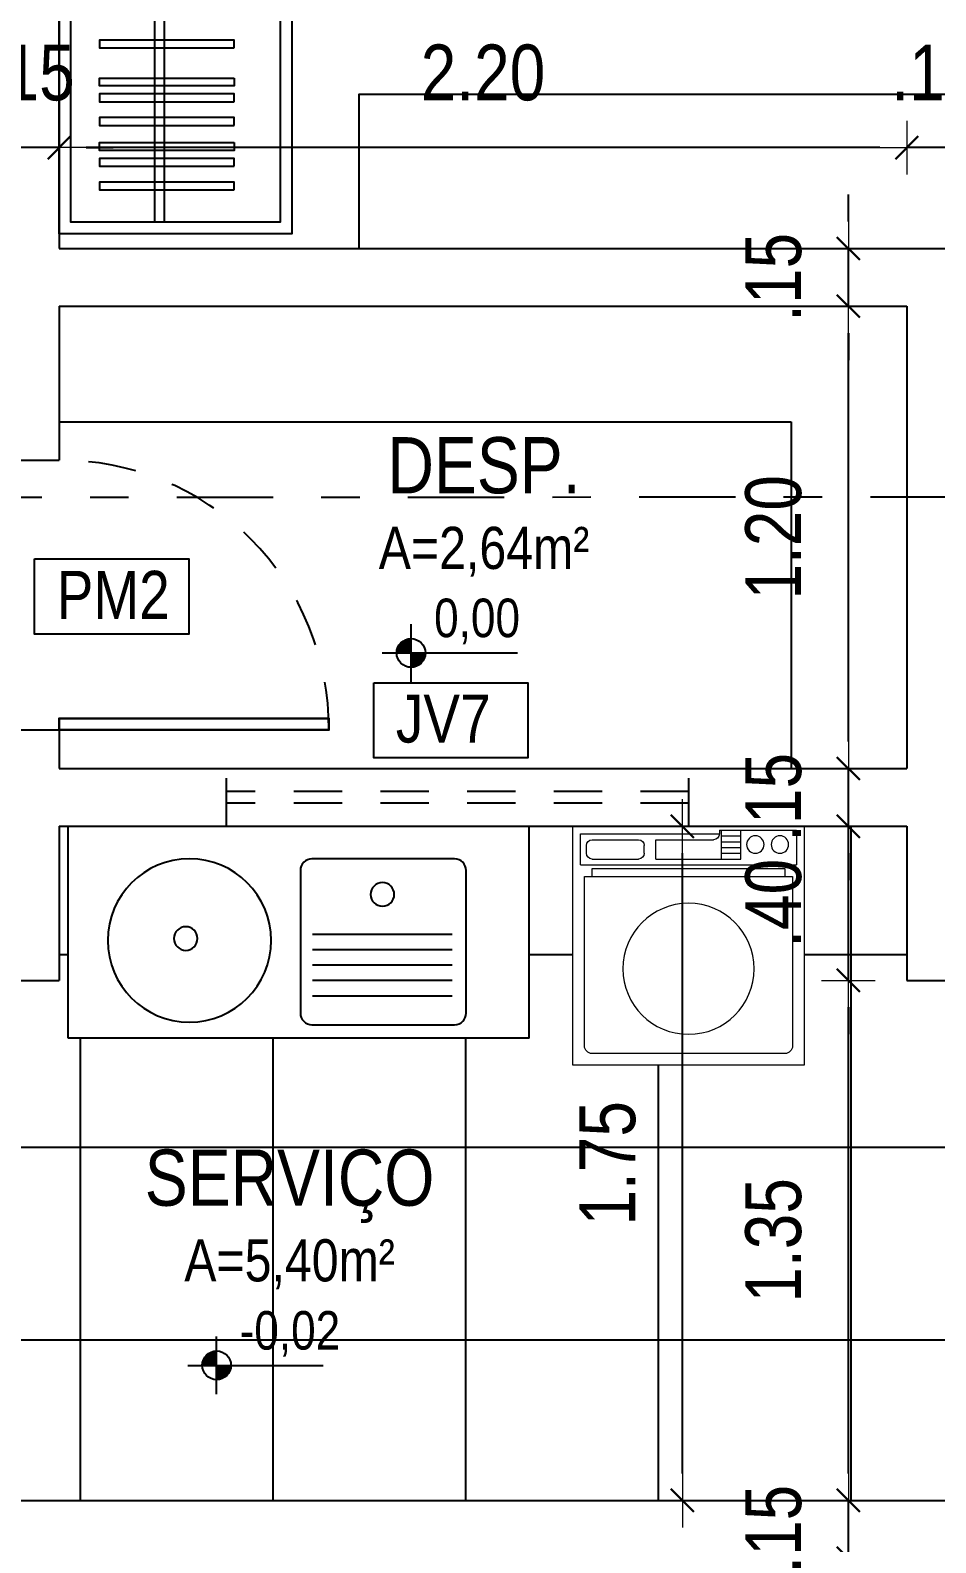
# Model space of a CAD drawing. Header units: millimetres. Extents: x 2718 to 3327, y 272 to 594.
# Drawn here: x 3074.655 to 3077.005, y 421.999 to 425.925 of the extents above; entities that cross this region are included whole.
import ezdxf
from ezdxf.enums import TextEntityAlignment as Align

# ---------------------------------------------------------------- set-up
doc = ezdxf.new("R2010")
doc.units = ezdxf.units.MM
doc.header["$MEASUREMENT"] = 0
doc.linetypes.add('DASHDOT2', pattern=[0.5, 0.25, -0.125, 0, -0.125])
doc.linetypes.add('HIDDEN2', pattern=[0.1875, 0.125, -0.0625])
doc.layers.get('0').update_dxf_attribs({"linetype": 'CONTINUOUS'})
doc.layers.get('DEFPOINTS').update_dxf_attribs({"linetype": 'CONTINUOUS'})
for name, color, linetype in [('003', 3, 'CONTINUOUS'), ('COTA', 7, 'CONTINUOUS'), ('COTAS', 3, 'CONTINUOUS'), ('COTAS01', 7, 'CONTINUOUS'), ('E-txt-g', 3, 'CONTINUOUS'), ('ESPECIFICAÇÃO02', 7, 'CONTINUOUS'), ('LAYER1', 7, 'CONTINUOUS')]:
    doc.layers.add(name, color=color, linetype=linetype)
for name, color, linetype, lineweight in [('E-Lay-9', 9, 'CONTINUOUS', 9), ('E-Pen-C', 4, 'CONTINUOUS', 15), ('E-Pen-G', 3, 'CONTINUOUS', 30), ('E-Txt-W', 7, 'CONTINUOUS', 20)]:
    doc.layers.add(name, color=color, linetype=linetype, lineweight=lineweight)
doc.styles.add('F2', font='ARIALN.TTF')
doc.styles.add('REG60', font='romans.shx', dxfattribs={"width": 0.8, "height": 0.15})
doc.styles.add('REG80', font='romans.shx', dxfattribs={"width": 0.8, "height": 0.2})
doc.dimstyles.new('DIMENSION-1', dxfattribs={"dimtxt": 0.145, "dimasz": 0.07, "dimexe": 1, "dimexo": 0, "dimgap": 0.12, "dimtad": 1, "dimzin": 7, "dimdsep": 46, "dimtxsty": 'F2', "dimblk1": 'TRACO', "dimblk2": 'TRACO', "dimsah": 1, "dimcen": 1, "dimse1": 1, "dimse2": 1, "dimclrd": 4, "dimclre": 256, "dimclrt": 4, "dimadec": 8, "dimazin": 0, "dimtfac": 1, "dimtix": 1, "dimtmove": 2, "dimatfit": 3, "dimldrblk": 'TRACO', "dimfxl": 1, "dimtolj": 1, "dimtzin": 0, "dimarcsym": 0})
pattern_1 = [(90, (1504.2853, 394.5255), (-0.5, 1e-16), []), (180, (1504.2853, 394.5255), (-1e-16, -0.5), [])]

# ---------------------------------------------------------------- blocks, each defined once
blk = doc.blocks.new('TRACO')
at = {"layer": 'E-Pen-C'}
for p, q in [((0, 1), (0, -1)), ((-1, 0), (1, 0))]:
    blk.add_line(p, q, dxfattribs=at)
at = {"layer": 'E-Pen-G'}
blk.add_line((-0.424, -0.424), (0.424, 0.424), dxfattribs=at)
blk = doc.blocks.new('*D391')
at = {"layer": 'COTA', "color": 4, "linetype": 'Continuous', "lineweight": -2, "transparency": 16777216}
for p, q in [((3076.8599, 421.5472), (3076.7899, 421.5472)), ((3077.0799, 421.5472), (3076.9299, 421.5472)), ((3077.1499, 421.5472), (3077.2199, 421.5472))]:
    blk.add_line(p, q, dxfattribs=at)
at = {"layer": 'DEFPOINTS', "color": 0, "linetype": 'Continuous', "transparency": 16777216}
for p in [(3076.9299, 423.6089, -1.8296), (3077.0799, 423.6089, -1.8296), (3076.9299, 421.5472)]:
    blk.add_point(p, dxfattribs=at)
at = {"layer": 'COTA', "color": 4, "linetype": 'Continuous', "lineweight": -2, "transparency": 16777216, "xscale": 0.07, "yscale": 0.07, "zscale": 0.07}
blk.add_blockref('TRACO', (3076.9299, 421.5472), dxfattribs=at)
at = {"layer": 'COTA', "color": 4, "linetype": 'Continuous', "lineweight": -2, "transparency": 16777216, "xscale": 0.07, "yscale": 0.07, "zscale": 0.07, "rotation": 180}
blk.add_blockref('TRACO', (3077.0799, 421.5472), dxfattribs=at)
at = {"layer": 'COTA', "color": 4, "linetype": 'Continuous', "transparency": 16777216, "insert": (3077.0049, 421.7412), "char_height": 0.145, "attachment_point": 5, "style": 'F2'}
blk.add_mtext('\\A1;.15', dxfattribs=at)
blk = doc.blocks.new('*D392')
at = {"layer": 'COTA', "color": 4, "linetype": 'Continuous', "lineweight": -2, "transparency": 16777216}
blk.add_line((3076.8599, 421.5472), (3074.7999, 421.5472), dxfattribs=at)
at = {"layer": 'DEFPOINTS', "color": 0, "linetype": 'Continuous', "transparency": 16777216}
for p in [(3076.9299, 423.6089, -1.8296), (3074.7299, 423.4589, -1.8296), (3074.7299, 421.5472)]:
    blk.add_point(p, dxfattribs=at)
at = {"layer": 'COTA', "color": 4, "linetype": 'Continuous', "lineweight": -2, "transparency": 16777216, "xscale": 0.07, "yscale": 0.07, "zscale": 0.07, "rotation": 180}
blk.add_blockref('TRACO', (3074.7299, 421.5472), dxfattribs=at)
at = {"layer": 'COTA', "color": 4, "linetype": 'Continuous', "lineweight": -2, "transparency": 16777216, "xscale": 0.07, "yscale": 0.07, "zscale": 0.07}
blk.add_blockref('TRACO', (3076.9299, 421.5472), dxfattribs=at)
at = {"layer": 'COTA', "color": 4, "linetype": 'Continuous', "transparency": 16777216, "insert": (3075.8299, 421.7412), "char_height": 0.145, "attachment_point": 5, "style": 'F2'}
blk.add_mtext('\\A1;2.20', dxfattribs=at)
blk = doc.blocks.new('*D393')
at = {"layer": 'COTA', "color": 4, "linetype": 'Continuous', "lineweight": -2, "transparency": 16777216}
for p, q in [((3074.5099, 421.5472), (3074.4399, 421.5472)), ((3074.7299, 421.5472), (3074.5799, 421.5472)), ((3074.7999, 421.5472), (3074.8699, 421.5472))]:
    blk.add_line(p, q, dxfattribs=at)
at = {"layer": 'DEFPOINTS', "color": 0, "linetype": 'Continuous', "transparency": 16777216}
for p in [(3074.5799, 423.4589, -1.8296), (3074.7299, 423.4589, -1.8296), (3074.5799, 421.5472)]:
    blk.add_point(p, dxfattribs=at)
at = {"layer": 'COTA', "color": 4, "linetype": 'Continuous', "lineweight": -2, "transparency": 16777216, "xscale": 0.07, "yscale": 0.07, "zscale": 0.07}
blk.add_blockref('TRACO', (3074.5799, 421.5472), dxfattribs=at)
at = {"layer": 'COTA', "color": 4, "linetype": 'Continuous', "lineweight": -2, "transparency": 16777216, "xscale": 0.07, "yscale": 0.07, "zscale": 0.07, "rotation": 180}
blk.add_blockref('TRACO', (3074.7299, 421.5472), dxfattribs=at)
at = {"layer": 'COTA', "color": 4, "linetype": 'Continuous', "transparency": 16777216, "insert": (3074.6549, 421.7412), "char_height": 0.145, "attachment_point": 5, "style": 'F2'}
blk.add_mtext('\\A1;.15', dxfattribs=at)
blk = doc.blocks.new('TXT-AMB75')
at = {"layer": 'E-txt-g', "style": 'REG80', "width": 0.8, "flags": 8}
blk.add_attdef('TXT', text='', height=0.2, dxfattribs=at).set_placement((0.0055, 0.2964), align=Align.CENTER)
at = {"layer": 'E-Txt-W', "style": 'REG60', "width": 0.8, "flags": 8}
blk.add_attdef('TXT', text='', height=0.15, dxfattribs=at).set_placement((0.0055, 0.0271), align=Align.CENTER)
blk = doc.blocks.new('NV')
at = {"color": 4, "linetype": 'ByBlock', "ltscale": 0.5}
for p, q in [((-1.4143, -0.1421), (-1.4143, 0.1067)), ((-1.5387, -0.0177), (-0.9535, -0.0177))]:
    blk.add_line(p, q, dxfattribs=at)
at = {"color": 4, "ltscale": 2.5}
blk.add_circle((-1.4143, -0.0177), 0.0622, dxfattribs=at)
at = {"color": 4}
for points in [[(-1.4143, -0.0177), (-1.4583, 0.0263), (-1.4765, -0.0177), (-1.4717, 0.0061)], [(-1.4143, -0.0177), (-1.4143, 0.0445), (-1.4583, 0.0263), (-1.4381, 0.0398)], [(-1.4143, -0.0177), (-1.3521, -0.0177), (-1.3703, -0.0617), (-1.3568, -0.0415)], [(-1.4143, -0.0177), (-1.3703, -0.0617), (-1.4143, -0.0799), (-1.3905, -0.0752)]]:
    blk.add_solid(points, dxfattribs=at)
at = {"layer": 'E-Txt-W', "color": 4, "ltscale": 2.5, "style": 'F2'}
blk.add_attdef('COTAPISO', (-1.3058, 0.0735), '', height=0.15, dxfattribs=at)
blk = doc.blocks.new('A$C656368A0')
at = {"layer": 'COTAS01', "color": 8}
for p, q in [((0, 1.1964), (0, 0)), ((0, 1.1964), (0.5505, 1.1964)), ((0.1097, 0.997), (0.1097, 0.6345)), ((0.1497, 0.997), (0.1497, 0.6345)), ((0.1897, 0.997), (0.1897, 0.6345)), ((0.2298, 0.997), (0.2298, 0.6345)), ((0.2698, 0.997), (0.2698, 0.6345)), ((0, 0), (0.5505, 0))]:
    blk.add_line(p, q, dxfattribs=at)
for centre in [(0.3736, 0.8158), (0.2591, 0.3053)]:
    blk.add_circle(centre, 0.0307, dxfattribs=at)
at = {"layer": 'ESPECIFICAÇÃO02', "color": 8}
blk.add_lwpolyline([(0.4658, 0.6329, -0.414214), (0.4357, 0.6029), (0.0655, 0.6029, -0.414214), (0.0354, 0.6329), (0.0354, 1.0032, -0.414214), (0.0655, 1.0332), (0.4357, 1.0332, -0.414214), (0.4658, 1.0032)], format="xyb", close=True, dxfattribs=at)
blk.add_circle((0.2541, 0.3149), 0.212, dxfattribs=at)
blk = doc.blocks.new('Maquina de Lavar')
at = {"layer": 'E-Lay-9', "color": 8}
for p, q in [((0.3, 0), (-0.3, 0)), ((-0.3, 0), (-0.3, -0.62)), ((-0.08, -0.01), (-0.28, -0.01)), ((-0.28, -0.01), (-0.28, -0.1)), ((-0.1357, -0.085), (-0.1357, -0.01)), ((-0.0857, -0.025), (-0.1357, -0.025)), ((-0.0857, -0.085), (-0.0857, -0.01)), ((-0.08, -0.01), (-0.08, -0.02)), ((0.28, -0.02), (-0.08, -0.02)), ((0.085, -0.035), (-0.065, -0.035)), ((0.085, -0.085), (0.085, -0.035)), ((0.25, -0.035), (0.13, -0.035)), ((0.28, -0.1), (0.28, -0.02)), ((0.3, -0.62), (0.3, 0)), ((-0.0857, -0.04), (-0.1357, -0.04)), ((-0.0857, -0.055), (-0.1357, -0.055)), ((-0.0857, -0.07), (-0.1357, -0.07)), ((0.115, -0.07), (0.115, -0.05)), ((0.265, -0.07), (0.265, -0.05)), ((0.28, -0.1), (-0.28, -0.1)), ((0.25, -0.11), (-0.25, -0.11)), ((-0.25, -0.11), (-0.25, -0.13)), ((0.085, -0.085), (-0.1357, -0.085)), ((0.25, -0.085), (0.13, -0.085)), ((0.25, -0.13), (0.25, -0.11)), ((0.27, -0.13), (-0.27, -0.13)), ((-0.27, -0.13), (-0.27, -0.57)), ((0.27, -0.57), (0.27, -0.13)), ((-0.3, -0.62), (0.3, -0.62)), ((-0.25, -0.59), (0.25, -0.59))]:
    blk.add_line(p, q, dxfattribs=at)
for centre, radius in [((-0.2372, -0.0475), 0.0227), ((-0.1735, -0.0475), 0.0227), ((0, -0.37), 0.1701)]:
    blk.add_circle(centre, radius, dxfattribs=at)
for centre, radius, start, end in [((-0.065, -0.02), 0.015, 180, 270), ((0.13, -0.05), 0.015, 90, 180), ((0.25, -0.05), 0.015, 360, 90), ((0.13, -0.07), 0.015, 180, 270), ((0.25, -0.07), 0.015, 270, 360), ((-0.25, -0.57), 0.02, 180, 270), ((0.25, -0.57), 0.02, 270, 360)]:
    blk.add_arc(centre, radius, start, end, dxfattribs=at)
blk = doc.blocks.new('*D430')
at = {"layer": 'COTA', "color": 4, "linetype": 'Continuous', "lineweight": -2, "transparency": 16777216}
for p, q in [((3076.7781, 422.1789), (3076.7781, 422.2489)), ((3076.7781, 421.9589), (3076.7781, 422.1089)), ((3076.7781, 421.8889), (3076.7781, 421.8189))]:
    blk.add_line(p, q, dxfattribs=at)
at = {"layer": 'DEFPOINTS', "color": 0, "linetype": 'Continuous', "transparency": 16777216}
for p in [(3076.7781, 422.1089, -1.8296), (3076.7781, 422.1089), (3076.7781, 421.9589, -1.8296)]:
    blk.add_point(p, dxfattribs=at)
at = {"layer": 'COTA', "color": 4, "linetype": 'Continuous', "lineweight": -2, "transparency": 16777216, "xscale": 0.07, "yscale": 0.07, "zscale": 0.07}
for p, rotation in [((3076.7781, 422.1089), 270), ((3076.7781, 421.9589), 90)]:
    blk.add_blockref('TRACO', p, dxfattribs=dict(at, rotation=rotation))
at = {"layer": 'COTA', "color": 4, "linetype": 'Continuous', "transparency": 16777216, "insert": (3076.584, 422.0339), "char_height": 0.145, "attachment_point": 5, "rotation": 90, "style": 'F2'}
blk.add_mtext('\\A1;.15', dxfattribs=at)
blk = doc.blocks.new('*D431')
at = {"layer": 'COTA', "color": 4, "linetype": 'Continuous', "lineweight": -2, "transparency": 16777216}
blk.add_line((3076.7781, 422.1789), (3076.7781, 423.3889), dxfattribs=at)
at = {"layer": 'DEFPOINTS', "color": 0, "linetype": 'Continuous', "transparency": 16777216}
for p in [(3076.7781, 423.4589), (3076.9299, 423.4589, -1.8296), (3076.7781, 422.1089, -1.8296)]:
    blk.add_point(p, dxfattribs=at)
at = {"layer": 'COTA', "color": 4, "linetype": 'Continuous', "lineweight": -2, "transparency": 16777216, "xscale": 0.07, "yscale": 0.07, "zscale": 0.07}
for p, rotation in [((3076.7781, 423.4589), 90), ((3076.7781, 422.1089), 270)]:
    blk.add_blockref('TRACO', p, dxfattribs=dict(at, rotation=rotation))
at = {"layer": 'COTA', "color": 4, "linetype": 'Continuous', "transparency": 16777216, "insert": (3076.584, 422.7839), "char_height": 0.145, "attachment_point": 5, "rotation": 90, "style": 'F2'}
blk.add_mtext('\\A1;1.35', dxfattribs=at)
blk = doc.blocks.new('*D432')
at = {"layer": 'COTA', "color": 4, "linetype": 'Continuous', "lineweight": -2, "transparency": 16777216}
for p, q in [((3076.7781, 423.9289), (3076.7781, 423.9989)), ((3076.7781, 423.4589), (3076.7781, 423.8589)), ((3076.7781, 423.3889), (3076.7781, 423.3189))]:
    blk.add_line(p, q, dxfattribs=at)
at = {"layer": 'DEFPOINTS', "color": 0, "linetype": 'Continuous', "transparency": 16777216}
for p in [(3076.7781, 423.8589), (3076.9299, 423.8589, -1.8296), (3076.9299, 423.4589, -1.8296)]:
    blk.add_point(p, dxfattribs=at)
at = {"layer": 'COTA', "color": 4, "linetype": 'Continuous', "lineweight": -2, "transparency": 16777216, "xscale": 0.07, "yscale": 0.07, "zscale": 0.07}
for p, rotation in [((3076.7781, 423.8589), 270), ((3076.7781, 423.4589), 90)]:
    blk.add_blockref('TRACO', p, dxfattribs=dict(at, rotation=rotation))
at = {"layer": 'COTA', "color": 4, "linetype": 'Continuous', "transparency": 16777216, "insert": (3076.584, 423.6589), "char_height": 0.145, "attachment_point": 5, "rotation": 90, "style": 'F2'}
blk.add_mtext('\\A1;.40', dxfattribs=at)
blk = doc.blocks.new('*D433')
at = {"layer": 'COTA', "color": 4, "linetype": 'Continuous', "lineweight": -2, "transparency": 16777216}
for p, q in [((3076.7781, 424.0789), (3076.7781, 424.1489)), ((3076.7781, 423.8589), (3076.7781, 424.0089)), ((3076.7781, 423.7889), (3076.7781, 423.7189))]:
    blk.add_line(p, q, dxfattribs=at)
at = {"layer": 'DEFPOINTS', "color": 0, "linetype": 'Continuous', "transparency": 16777216}
for p in [(3076.7781, 424.0089), (3076.9299, 424.0089, -1.8296), (3076.9299, 423.8589, -1.8296)]:
    blk.add_point(p, dxfattribs=at)
at = {"layer": 'COTA', "color": 4, "linetype": 'Continuous', "lineweight": -2, "transparency": 16777216, "xscale": 0.07, "yscale": 0.07, "zscale": 0.07}
for p, rotation in [((3076.7781, 424.0089), 270), ((3076.7781, 423.8589), 90)]:
    blk.add_blockref('TRACO', p, dxfattribs=dict(at, rotation=rotation))
at = {"layer": 'COTA', "color": 4, "linetype": 'Continuous', "transparency": 16777216, "insert": (3076.584, 423.9339), "char_height": 0.145, "attachment_point": 5, "rotation": 90, "style": 'F2'}
blk.add_mtext('\\A1;.15', dxfattribs=at)
blk = doc.blocks.new('*D434')
at = {"layer": 'COTA', "color": 4, "linetype": 'Continuous', "lineweight": -2, "transparency": 16777216}
blk.add_line((3076.7781, 424.0789), (3076.7781, 425.1389), dxfattribs=at)
at = {"layer": 'DEFPOINTS', "color": 0, "linetype": 'Continuous', "transparency": 16777216}
for p in [(3076.7781, 425.2089), (3076.9299, 425.2089, -1.8296), (3076.9299, 424.0089, -1.8296)]:
    blk.add_point(p, dxfattribs=at)
at = {"layer": 'COTA', "color": 4, "linetype": 'Continuous', "lineweight": -2, "transparency": 16777216, "xscale": 0.07, "yscale": 0.07, "zscale": 0.07}
for p, rotation in [((3076.7781, 425.2089), 90), ((3076.7781, 424.0089), 270)]:
    blk.add_blockref('TRACO', p, dxfattribs=dict(at, rotation=rotation))
at = {"layer": 'COTA', "color": 4, "linetype": 'Continuous', "transparency": 16777216, "insert": (3076.584, 424.6089), "char_height": 0.145, "attachment_point": 5, "rotation": 90, "style": 'F2'}
blk.add_mtext('\\A1;1.20', dxfattribs=at)
blk = doc.blocks.new('*D435')
at = {"layer": 'COTA', "color": 4, "linetype": 'Continuous', "lineweight": -2, "transparency": 16777216}
for p, q in [((3076.7781, 425.4289), (3076.7781, 425.4989)), ((3076.7781, 425.2089), (3076.7781, 425.3589)), ((3076.7781, 425.1389), (3076.7781, 425.0689))]:
    blk.add_line(p, q, dxfattribs=at)
at = {"layer": 'DEFPOINTS', "color": 0, "linetype": 'Continuous', "transparency": 16777216}
for p in [(3076.7781, 425.3589), (3076.9299, 425.3589, -1.8296), (3076.9299, 425.2089, -1.8296)]:
    blk.add_point(p, dxfattribs=at)
at = {"layer": 'COTA', "color": 4, "linetype": 'Continuous', "lineweight": -2, "transparency": 16777216, "xscale": 0.07, "yscale": 0.07, "zscale": 0.07}
for p, rotation in [((3076.7781, 425.3589), 270), ((3076.7781, 425.2089), 90)]:
    blk.add_blockref('TRACO', p, dxfattribs=dict(at, rotation=rotation))
at = {"layer": 'COTA', "color": 4, "linetype": 'Continuous', "transparency": 16777216, "insert": (3076.584, 425.2839), "char_height": 0.145, "attachment_point": 5, "rotation": 90, "style": 'F2'}
blk.add_mtext('\\A1;.15', dxfattribs=at)
blk = doc.blocks.new('*D439')
at = {"layer": 'COTA', "color": 4, "linetype": 'Continuous', "lineweight": -2, "transparency": 16777216}
for p, q in [((3076.8599, 425.6206), (3076.7899, 425.6206)), ((3077.0799, 425.6206), (3076.9299, 425.6206)), ((3077.1499, 425.6206), (3077.2199, 425.6206))]:
    blk.add_line(p, q, dxfattribs=at)
at = {"layer": 'DEFPOINTS', "color": 0, "linetype": 'Continuous', "transparency": 16777216}
for p in [(3076.9299, 425.6206), (3076.9299, 425.2089, -1.8296), (3077.0799, 425.2089, -1.8296)]:
    blk.add_point(p, dxfattribs=at)
at = {"layer": 'COTA', "color": 4, "linetype": 'Continuous', "lineweight": -2, "transparency": 16777216, "xscale": 0.07, "yscale": 0.07, "zscale": 0.07}
blk.add_blockref('TRACO', (3076.9299, 425.6206), dxfattribs=at)
at = {"layer": 'COTA', "color": 4, "linetype": 'Continuous', "lineweight": -2, "transparency": 16777216, "xscale": 0.07, "yscale": 0.07, "zscale": 0.07, "rotation": 180}
blk.add_blockref('TRACO', (3077.0799, 425.6206), dxfattribs=at)
at = {"layer": 'COTA', "color": 4, "linetype": 'Continuous', "transparency": 16777216, "insert": (3077.0049, 425.8147), "char_height": 0.145, "attachment_point": 5, "style": 'F2'}
blk.add_mtext('\\A1;.15', dxfattribs=at)
blk = doc.blocks.new('*D440')
at = {"layer": 'COTA', "color": 4, "linetype": 'Continuous', "lineweight": -2, "transparency": 16777216}
blk.add_line((3076.8599, 425.6206), (3074.7999, 425.6206), dxfattribs=at)
at = {"layer": 'DEFPOINTS', "color": 0, "linetype": 'Continuous', "transparency": 16777216}
for p in [(3074.7299, 425.6206), (3074.7299, 425.2089, -1.8296), (3076.9299, 425.2089, -1.8296)]:
    blk.add_point(p, dxfattribs=at)
at = {"layer": 'COTA', "color": 4, "linetype": 'Continuous', "lineweight": -2, "transparency": 16777216, "xscale": 0.07, "yscale": 0.07, "zscale": 0.07, "rotation": 180}
blk.add_blockref('TRACO', (3074.7299, 425.6206), dxfattribs=at)
at = {"layer": 'COTA', "color": 4, "linetype": 'Continuous', "lineweight": -2, "transparency": 16777216, "xscale": 0.07, "yscale": 0.07, "zscale": 0.07}
blk.add_blockref('TRACO', (3076.9299, 425.6206), dxfattribs=at)
at = {"layer": 'COTA', "color": 4, "linetype": 'Continuous', "transparency": 16777216, "insert": (3075.8299, 425.8147), "char_height": 0.145, "attachment_point": 5, "style": 'F2'}
blk.add_mtext('\\A1;2.20', dxfattribs=at)
blk = doc.blocks.new('*D441')
at = {"layer": 'COTA', "color": 4, "linetype": 'Continuous', "lineweight": -2, "transparency": 16777216}
for p, q in [((3074.5099, 425.6206), (3074.4399, 425.6206)), ((3074.7299, 425.6206), (3074.5799, 425.6206)), ((3074.7999, 425.6206), (3074.8699, 425.6206))]:
    blk.add_line(p, q, dxfattribs=at)
at = {"layer": 'DEFPOINTS', "color": 0, "linetype": 'Continuous', "transparency": 16777216}
for p in [(3074.5799, 425.6206), (3074.5799, 425.2089, -1.8296), (3074.7299, 425.2089, -1.8296)]:
    blk.add_point(p, dxfattribs=at)
at = {"layer": 'COTA', "color": 4, "linetype": 'Continuous', "lineweight": -2, "transparency": 16777216, "xscale": 0.07, "yscale": 0.07, "zscale": 0.07}
blk.add_blockref('TRACO', (3074.5799, 425.6206), dxfattribs=at)
at = {"layer": 'COTA', "color": 4, "linetype": 'Continuous', "lineweight": -2, "transparency": 16777216, "xscale": 0.07, "yscale": 0.07, "zscale": 0.07, "rotation": 180}
blk.add_blockref('TRACO', (3074.7299, 425.6206), dxfattribs=at)
at = {"layer": 'COTA', "color": 4, "linetype": 'Continuous', "transparency": 16777216, "insert": (3074.6549, 425.8147), "char_height": 0.145, "attachment_point": 5, "style": 'F2'}
blk.add_mtext('\\A1;.15', dxfattribs=at)
blk = doc.blocks.new('*D517')
at = {"layer": 'COTA', "color": 4, "linetype": 'Continuous', "lineweight": -2, "transparency": 16777216}
blk.add_line((3076.3475, 422.1789), (3076.3475, 423.7889), dxfattribs=at)
at = {"layer": 'DEFPOINTS', "color": 0, "linetype": 'Continuous', "transparency": 16777216}
for p in [(3076.3475, 423.8589), (3076.9299, 423.8589, -1.8296), (3077.0799, 422.1089, -1.8296)]:
    blk.add_point(p, dxfattribs=at)
at = {"layer": 'COTA', "color": 4, "linetype": 'Continuous', "lineweight": -2, "transparency": 16777216, "xscale": 0.07, "yscale": 0.07, "zscale": 0.07}
for p, rotation in [((3076.3475, 423.8589), 90), ((3076.3475, 422.1089), 270)]:
    blk.add_blockref('TRACO', p, dxfattribs=dict(at, rotation=rotation))
at = {"layer": 'COTA', "color": 4, "linetype": 'Continuous', "transparency": 16777216, "insert": (3076.1535, 422.9839), "char_height": 0.145, "attachment_point": 5, "rotation": 90, "style": 'F2'}
blk.add_mtext('\\A1;1.75', dxfattribs=at)

msp = doc.modelspace()

# ---------------------------------------------------------------- hatches: boundary and pattern name
h = msp.add_hatch()
h.set_pattern_fill('ANSI37,_O', color=8, scale=4, angle=45)
h.set_pattern_definition(pattern_1)
h.paths.add_polyline_path([(3073.6799, 423.6089), (3073.6799, 423.4589), (3074.4799, 423.4589), (3074.4799, 423.6089), (3074.4499, 423.6089), (3074.4499, 424.4083, 0.40327)])
h.paths.add_polyline_path([(3074.2654, 423.7332), (3074.2654, 423.5385), (3073.8651, 423.5385), (3073.8651, 423.7332)], flags=16)
h.paths.add_polyline_path([(3074.5799, 428.3589), (3073.3093, 428.3589), (3073.3093, 427.1589), (3072.6093, 427.1589), (3072.6093, 428.3589), (3072.3354, 428.3589), (3071.3299, 428.3589), (3071.3299, 425.9089), (3071.3299, 424.4108), (3071.0799, 424.4089), (3071.0799, 423.6089), (3071.8274, 423.6089), (3071.831, 424.2089), (3073.6799, 424.2089), (3073.6799, 423.6089, -0.40327), (3074.4499, 424.4083), (3074.4499, 424.4089), (3074.4799, 424.4089), (3074.4799, 423.6089), (3074.5799, 423.6089), (3074.5799, 424.1089), (3074.5799, 424.8089)])
h.paths.add_polyline_path([(3074.0571, 425.5091), (3074.0571, 425.5118), (3074.5799, 425.5118), (3074.5799, 424.8768), (3074.0447, 424.8768), (3074.0447, 424.8795), (3074.0158, 424.8795), (3074.0016, 424.8906), (3074.0002, 424.9027), (3073.9987, 424.9166), (3073.9975, 424.9282), (3073.9971, 424.9317), (3073.9967, 424.9356), (3073.9944, 424.9565), (3073.9944, 424.9685), (3073.9936, 424.9762), (3073.9936, 424.987), (3073.9929, 424.994), (3073.9929, 425.0052), (3073.9929, 425.0091), (3073.9929, 425.0125), (3073.9929, 425.0164), (3073.9929, 425.0199), (3073.9929, 425.0238), (3073.9929, 425.0272), (3073.9929, 425.0311), (3073.9929, 425.0346), (3073.9929, 425.0535), (3073.994, 425.064), (3073.994, 425.0756), (3073.9956, 425.0756), (3073.9952, 425.0876), (3073.9952, 425.1054), (3073.994, 425.4238), (3073.9952, 425.4345), (3073.9963, 425.4461), (3073.9963, 425.4499), (3073.9975, 425.4604), (3073.9981, 425.4658), (3073.999, 425.4755), (3074.0002, 425.4859), (3074.0016, 425.498), (3074.0158, 425.5091)], flags=16)
h.paths.add_polyline_path([(3074.0447, 425.0756), (3074.0447, 425.059), (3074.0346, 425.0257), (3074.0284, 424.9917), (3074.0257, 424.9569), (3074.0269, 424.9224), (3074.0273, 424.9201), (3074.0281, 424.9174), (3074.0296, 424.9151), (3074.0315, 424.9132), (3074.0335, 424.9116), (3074.0358, 424.9105), (3074.0385, 424.9097), (3074.0408, 424.9097), (3074.0427, 424.9097), (3074.0431, 424.9097), (3074.0431, 424.9093), (3074.0435, 424.9093), (3074.0439, 424.9089), (3074.0443, 424.9089), (3074.0443, 424.9085), (3074.045, 424.9078), (3074.0285, 424.9125), (3074.0269, 424.9224), (3074.0257, 424.9569), (3074.0284, 424.9917), (3074.0346, 425.0257), (3074.0497, 425.0756)], flags=0)
h.paths.add_polyline_path([(3072.6789, 425.9911, -1), (3072.6043, 425.9911, -1)], flags=16)
h.paths.add_polyline_path([(3073.5153, 427.2632), (3073.5064, 427.275, 0.062017), (3073.5494, 427.3104), (3073.2508, 427.287, -0.437265), (3073.2293, 427.307), (3073.2293, 427.6237, -0.437265), (3073.2508, 427.6436), (3073.5494, 427.6203, 0.062017), (3073.5064, 427.6556), (3073.5153, 427.6674, -0.547586)], flags=16)
h.paths.add_polyline_path([(3073.2453, 427.3026), (3073.2453, 427.628), (3073.5641, 427.6031, -0.053349), (3073.5893, 427.5623, -0.226217), (3073.5893, 427.3684, -0.053349), (3073.5641, 427.3276)], flags=0)
h.paths.add_polyline_path([(3073.5153, 427.8232), (3073.5064, 427.835, 0.062017), (3073.5494, 427.8704), (3073.2508, 427.847, -0.437265), (3073.2293, 427.867), (3073.2293, 428.1837, -0.437265), (3073.2508, 428.2036), (3073.5494, 428.1803, 0.062017), (3073.5064, 428.2156), (3073.5153, 428.2274, -0.547586)], flags=16)
h.paths.add_polyline_path([(3072.6677, 427.287), (3072.3691, 427.3104, 0.062017), (3072.4121, 427.275), (3072.4032, 427.2632, -0.547586), (3072.4032, 427.6674), (3072.4121, 427.6556, 0.062017), (3072.3691, 427.6203), (3072.6677, 427.6436, -0.437265), (3072.6893, 427.6237), (3072.6893, 427.307, -0.437265)], flags=17)
h.paths.add_polyline_path([(3073.2453, 427.8626), (3073.2453, 428.188), (3073.5641, 428.1631, -0.053349), (3073.5893, 428.1223, -0.226217), (3073.5893, 427.9284, -0.053349), (3073.5641, 427.8876)], flags=0)
h.paths.add_polyline_path([(3072.3544, 427.3276, -0.053349), (3072.3293, 427.3684, -0.226217), (3072.3293, 427.5623, -0.053349), (3072.3544, 427.6031), (3072.6733, 427.628), (3072.6733, 427.3026)], flags=16)
h.paths.add_polyline_path([(3072.6677, 427.847), (3072.3691, 427.8704, 0.062017), (3072.4121, 427.835), (3072.4032, 427.8232, -0.547586), (3072.4032, 428.2274), (3072.4121, 428.2156, 0.062017), (3072.3691, 428.1803), (3072.6677, 428.2036, -0.437265), (3072.6893, 428.1837), (3072.6893, 427.867, -0.437265)], flags=17)
h.paths.add_polyline_path([(3072.3544, 427.8876, -0.053349), (3072.3293, 427.9284, -0.226217), (3072.3293, 428.1223, -0.053349), (3072.3544, 428.1631), (3072.6733, 428.188), (3072.6733, 427.8626)], flags=16)
h.paths.add_polyline_path([(3071.7799, 424.295), (3071.7799, 423.645), (3071.0799, 423.645), (3071.0799, 424.295), (3071.1232, 424.295), (3071.1232, 424.315), (3071.163, 424.315), (3071.163, 424.295), (3071.2301, 424.295), (3071.2301, 424.315), (3071.27, 424.315), (3071.27, 424.295), (3071.3565, 424.295), (3071.3565, 424.315), (3071.3964, 424.315), (3071.3964, 424.295), (3071.4635, 424.295), (3071.4635, 424.315), (3071.5033, 424.315), (3071.5033, 424.295), (3071.5898, 424.295), (3071.5898, 424.315), (3071.6297, 424.315), (3071.6297, 424.295), (3071.6968, 424.295), (3071.6968, 424.315), (3071.7367, 424.315), (3071.7367, 424.295)])
h.paths.add_polyline_path([(3073.8909, 423.5439), (3074.248, 423.5439), (3074.248, 423.7347), (3073.8909, 423.7347)], flags=24)
h.paths.add_polyline_path([(3071.6898, 426.3085), (3073.9721, 426.3085), (3073.9721, 426.6393), (3071.6898, 426.6393)], flags=24)
h.paths.add_polyline_path([(3072.4899, 426.1546), (3073.172, 426.1546), (3073.172, 426.3517), (3072.4899, 426.3517)], flags=24)
h.paths.add_polyline_path([(3072.6713, 425.9822), (3072.9544, 425.9822), (3072.9544, 426.1625), (3072.6713, 426.1625)], flags=24)
h.paths.add_polyline_path([(3074.499, 425.6645), (3074.8024, 425.6645), (3074.8024, 425.9664), (3074.499, 425.9664)], flags=9)
h.paths.add_polyline_path([(3072.7571, 425.6645), (3073.153, 425.6645), (3073.153, 425.9664), (3072.7571, 425.9664)], flags=24)
h = msp.add_hatch()
h.set_pattern_fill('ANSI37,_O', color=8, scale=4, angle=45)
h.set_pattern_definition(pattern_1)
h.paths.add_polyline_path([(3077.0799, 423.4589), (3076.9299, 423.4589), (3076.9299, 423.8589), (3076.6633, 423.8589), (3076.6633, 423.2389), (3076.0633, 423.2389), (3076.0633, 423.8589), (3075.9495, 423.8589), (3075.9495, 423.3084), (3074.7531, 423.3084), (3074.7531, 423.8589), (3074.7299, 423.8589), (3074.7299, 423.4589), (3074.4799, 423.4589), (3073.6799, 423.4589), (3073.5799, 423.4589), (3073.5799, 422.1089), (3077.0799, 422.1089)])
h.paths.add_polyline_path([(3075.1012, 422.4594, -1), (3075.1758, 422.4594, -1)], flags=16)
h.paths.add_polyline_path([(3075.0216, 422.6229), (3075.6341, 422.6229), (3075.6341, 422.82), (3075.0216, 422.82)], flags=24)
h.paths.add_polyline_path([(3074.9045, 422.7844), (3075.7512, 422.7844), (3075.7512, 423.0697), (3074.9045, 423.0697)], flags=24)
h.paths.add_polyline_path([(3075.1682, 422.4505), (3075.4894, 422.4505), (3075.4894, 422.6308), (3075.1682, 422.6308)], flags=24)
h.paths.add_polyline_path([(3076.7342, 421.878), (3076.7342, 422.1814), (3076.4323, 422.1814), (3076.4323, 421.878)], flags=9)
h.paths.add_polyline_path([(3076.7342, 422.5806), (3076.7342, 422.9764), (3076.4323, 422.9764), (3076.4323, 422.5806)], flags=24)

# ---------------------------------------------------------------- linework, layer by layer
at = {"color": 8}
for points in [[(3075.3338, 427.2471), (3075.3338, 425.3969), (3074.7299, 425.3969), (3074.7299, 427.2471)], [(3075.3038, 427.2171), (3075.3038, 425.4269), (3074.7599, 425.4269), (3074.7599, 427.2171)], [(3078.5799, 425.7589), (3075.5077, 425.7589), (3075.5077, 425.3589), (3078.5799, 425.3589)]]:
    msp.add_lwpolyline(points, close=True, dxfattribs=at)
at = {"color": 6}
for points, elevation in [([(3074.6658, 424.5527), (3075.0661, 424.5527), (3075.0661, 424.358), (3074.6658, 424.358)], 1.8296), ([(3075.5462, 424.2316), (3075.9465, 424.2316), (3075.9465, 424.0369), (3075.5462, 424.0369)], 3.6592)]:
    msp.add_lwpolyline(points, close=True, dxfattribs=dict(at, elevation=elevation))
at = {"color": 8, "linetype": 'HIDDEN2'}
msp.add_arc((3074.7347, 424.1137, 0.8927), 0.6953, 359.6082, 90.3918, dxfattribs=at)
at = {"layer": '003', "color": 8, "ltscale": 0.5}
for p, q in [((3074.9772, 427.2171), (3074.9772, 425.4269)), ((3075.0022, 427.2171), (3075.0022, 425.4269))]:
    msp.add_line(p, q, dxfattribs=at)
for points in [[(3075.1845, 425.8793), (3075.1845, 425.8993), (3074.8345, 425.8993), (3074.8345, 425.8793)], [(3075.1845, 425.8009), (3075.1845, 425.7809), (3074.8345, 425.7809), (3074.8345, 425.8009)], [(3075.1845, 425.7399), (3075.1845, 425.7599), (3074.8345, 425.7599), (3074.8345, 425.7399)], [(3075.1845, 425.6784), (3075.1845, 425.6984), (3074.8345, 425.6984), (3074.8345, 425.6784)], [(3075.1845, 425.6335), (3075.1845, 425.6135), (3074.8345, 425.6135), (3074.8345, 425.6335)], [(3075.1845, 425.5725), (3075.1845, 425.5925), (3074.8345, 425.5925), (3074.8345, 425.5725)], [(3075.1845, 425.511), (3075.1845, 425.531), (3074.8345, 425.531), (3074.8345, 425.511)]]:
    msp.add_lwpolyline(points, close=True, dxfattribs=at)
at = {"layer": 'COTA', "color": 5, "linetype": 'Continuous'}
for p, q in [((3074.7299, 428.3589), (3074.7299, 425.3589)), ((3074.7299, 425.3589), (3078.5799, 425.3589)), ((3074.7299, 425.2089), (3076.9299, 425.2089)), ((3074.7299, 425.2089), (3074.7299, 424.8089)), ((3076.9299, 425.2089), (3076.9299, 424.0089)), ((3074.5799, 424.8089), (3074.7299, 424.8089)), ((3074.5799, 424.1089), (3074.7299, 424.1089)), ((3074.7299, 424.1089), (3074.7299, 424.0089)), ((3074.7299, 424.0089), (3076.9299, 424.0089)), ((3074.7299, 423.8589), (3076.9299, 423.8589)), ((3074.7299, 423.8589), (3074.7299, 423.4589)), ((3076.9299, 423.8589), (3076.9299, 423.4589)), ((3074.4799, 423.4589), (3074.7299, 423.4589)), ((3076.9299, 423.4589), (3079.5299, 423.4589)), ((3073.5799, 422.1089), (3082.3799, 422.1089))]:
    msp.add_line(p, q, dxfattribs=at)
at = {"layer": 'COTA', "color": 8, "linetype": 'Continuous'}
for p, q in [((3074.7299, 424.9089), (3076.6299, 424.9089)), ((3076.6299, 424.9089), (3076.6299, 424.0089))]:
    msp.add_line(p, q, dxfattribs=at)
at = {"layer": 'COTA', "color": 2, "linetype": 'DASHDOT2'}
msp.add_line((3084.2852, 424.7129, 1.8296), (3055.6795, 424.7125, 1.8296), dxfattribs=at)
at = {"layer": 'COTA', "color": 8, "linetype": 'HIDDEN2'}
for p, q in [((3075.164, 423.8589), (3075.164, 424.0089)), ((3076.364, 423.8589), (3076.364, 424.0089)), ((3076.364, 423.9489), (3075.164, 423.9489)), ((3076.364, 423.9189), (3075.164, 423.9189))]:
    msp.add_line(p, q, dxfattribs=at)
at = {"layer": 'E-Pen-G', "color": 7}
msp.add_lwpolyline([(3074.7299, 424.1089), (3075.4299, 424.1089), (3075.4299, 424.1389), (3074.7299, 424.1389)], close=True, dxfattribs=at)

# ---------------------------------------------------------------- block references
ref = msp.add_blockref('TXT-AMB75', (3075.8286, 424.5071, 1.8296), dxfattribs=dict(xscale=0.7290000000000001, yscale=0.7290000000000001, zscale=0.7290000000000001))
ref.add_attrib('TXT', 'DESP.', dxfattribs={"layer": 'E-txt-g', "color": 2, "height": 0.1458, "style": 'F2'}).set_placement((3075.8326, 424.7232, 1.8296), align=Align.CENTER)
ref.add_attrib('TXT', 'A=2,64m²', dxfattribs={"layer": 'E-Txt-W', "height": 0.10935, "style": 'F2'}).set_placement((3075.8326, 424.5269, 1.8296), align=Align.CENTER)
ref = msp.add_blockref('NV', (3076.4918, 424.3195, 1.8296), dxfattribs=dict(xscale=0.6, yscale=0.6, zscale=0.6))
ref.add_attrib('COTAPISO', '0,00', (3075.703, 424.3498, 1.8296), dxfattribs={"layer": 'E-Txt-W', "color": 4, "ltscale": 2.5, "height": 0.1, "style": 'F2'})
ref = msp.add_blockref('TXT-AMB75', (3075.3239, 422.6577, 1.8296), dxfattribs=dict(xscale=0.7290000000000001, yscale=0.7290000000000001, zscale=0.7290000000000001))
ref.add_attrib('TXT', 'SERVIÇO', dxfattribs={"layer": 'E-txt-g', "color": 2, "height": 0.1458, "style": 'F2'}).set_placement((3075.3279, 422.8738, 1.8296), align=Align.CENTER)
ref.add_attrib('TXT', 'A=5,40m²', dxfattribs={"layer": 'E-Txt-W', "height": 0.10935, "style": 'F2'}).set_placement((3075.3279, 422.6774, 1.8296), align=Align.CENTER)
ref = msp.add_blockref('NV', (3075.9871, 422.47, 1.8296), dxfattribs=dict(xscale=0.6, yscale=0.6, zscale=0.6))
ref.add_attrib('COTAPISO', '-0,02', (3075.1982, 422.5003, 1.8296), dxfattribs={"layer": 'E-Txt-W', "color": 4, "ltscale": 2.5, "height": 0.1, "style": 'F2'})
at = {"layer": 'COTAS', "ltscale": 0.35, "xscale": -1, "rotation": 270}
msp.add_blockref('A$C656368A0', (3074.7531, 423.3084), dxfattribs=at)
at = {"layer": 'E-Lay-9', "xscale": -1}
msp.add_blockref('Maquina de Lavar', (3076.3633, 423.8589), dxfattribs=at)

# ---------------------------------------------------------------- texts
at = {"layer": 'LAYER1', "color": 6, "linetype": 'Continuous', "style": 'F2'}
for s, p in [('PM2', (3074.7234, 424.5219, 1.8296)), ('JV7', (3075.6037, 424.2008, 3.6592))]:
    msp.add_text(s, height=0.1246, dxfattribs=at).set_placement(p, align=Align.TOP_LEFT)

# ---------------------------------------------------------------- dimensions: what is measured, and where the dimension line sits
at = {"layer": 'COTA', "color": 7, "linetype": 'Continuous'}
for base, p1, p2, picture, middle in [((3074.5799, 425.6206, 1.8296), (3074.7299, 425.2089), (3074.5799, 425.2089), '*D441', (3074.6549, 425.8147, 1.8296)), ((3074.7299, 425.6206, 1.8296), (3076.9299, 425.2089), (3074.7299, 425.2089), '*D440', (3075.8299, 425.8147, 1.8296)), ((3076.9299, 425.6206, 1.8296), (3077.0799, 425.2089), (3076.9299, 425.2089), '*D439', (3077.0049, 425.8147, 1.8296))]:
    dim = msp.add_linear_dim(base=base, p1=p1, p2=p2, dimstyle='DIMENSION-1', override={"dimfxl": 0.06}, dxfattribs=at)
    dim.commit()
    dim.dimension.update_dxf_attribs({"geometry": picture, "text_midpoint": middle})
for base, p1, p2, override, picture, middle in [((3076.7781, 425.3589, 1.8296), (3076.9299, 425.2089), (3076.9299, 425.3589), {"dimfxl": 0.06}, '*D435', (3076.584, 425.2839, 1.8296)), ((3076.7781, 425.2089, 1.8296), (3076.9299, 424.0089), (3076.9299, 425.2089), {"dimfxl": 0.06}, '*D434', (3076.584, 424.6089, 1.8296)), ((3076.7781, 424.0089, 1.8296), (3076.9299, 423.8589), (3076.9299, 424.0089), {"dimfxl": 0.06}, '*D433', (3076.584, 423.9339, 1.8296)), ((3076.7781, 423.8589, 1.8296), (3076.9299, 423.4589), (3076.9299, 423.8589), {"dimfxl": 0.06}, '*D432', (3076.584, 423.6589, 1.8296)), ((3076.3475, 423.8589, 1.8296), (3077.0799, 422.1089), (3076.9299, 423.8589), {"dimadec": 0, "dimfxl": 0.06}, '*D517', (3076.1535, 422.9839, 1.8296)), ((3076.7781, 423.4589, 1.8296), (3076.7781, 422.1089), (3076.9299, 423.4589), {"dimfxl": 0.06}, '*D431', (3076.584, 422.7839, 1.8296)), ((3076.7781, 422.1089, 1.8296), (3076.7781, 421.9589), (3076.7781, 422.1089), {"dimfxl": 0.06}, '*D430', (3076.584, 422.0339, 1.8296))]:
    dim = msp.add_linear_dim(base=base, p1=p1, p2=p2, angle=90, dimstyle='DIMENSION-1', override=override, dxfattribs=at)
    dim.commit()
    dim.dimension.update_dxf_attribs({"geometry": picture, "text_midpoint": middle})
at = {"layer": 'COTA', "color": 5, "linetype": 'Continuous'}
for base, p1, p2, picture, middle in [((3074.7299, 421.5472, 1.8296), (3076.9299, 423.6089), (3074.7299, 423.4589), '*D392', (3075.8299, 421.7412, 1.8296)), ((3076.9299, 421.5472, 1.8296), (3077.0799, 423.6089), (3076.9299, 423.6089), '*D391', (3077.0049, 421.7412, 1.8296)), ((3074.5799, 421.5472, 1.8296), (3074.7299, 423.4589), (3074.5799, 423.4589), '*D393', (3074.6549, 421.7412, 1.8296))]:
    dim = msp.add_linear_dim(base=base, p1=p1, p2=p2, dimstyle='DIMENSION-1', override={"dimfxl": 0.06}, dxfattribs=at)
    dim.commit()
    dim.dimension.update_dxf_attribs({"geometry": picture, "text_midpoint": middle})

doc.saveas('drawing.dxf')
